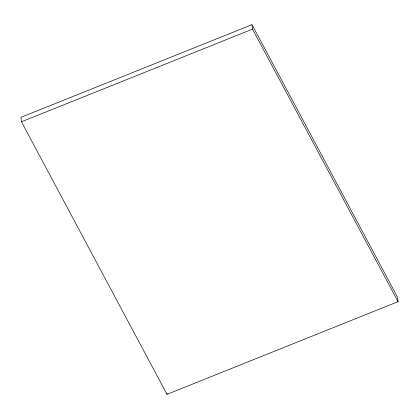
<?xml version="1.0" encoding="UTF-8"?>
<svg xmlns="http://www.w3.org/2000/svg" width="419" height="419" viewBox="0 0 419 419"><rect width="100%" height="100%" fill="white"/><g stroke="black" fill="none" stroke-linecap="round" stroke-linejoin="round"><path stroke-width="0.63" d="M252.002 24.663L20.95 117.336L21.474 121.798L166.998 394.337L398.05 301.664L397.526 297.202L252.002 24.663L252.531 29.126L398.05 301.664M21.474 121.798L252.531 29.126M397.846 301.287L397.385 301.471L397.589 301.848M166.846 393.059L166.998 394.337"/></g></svg>
